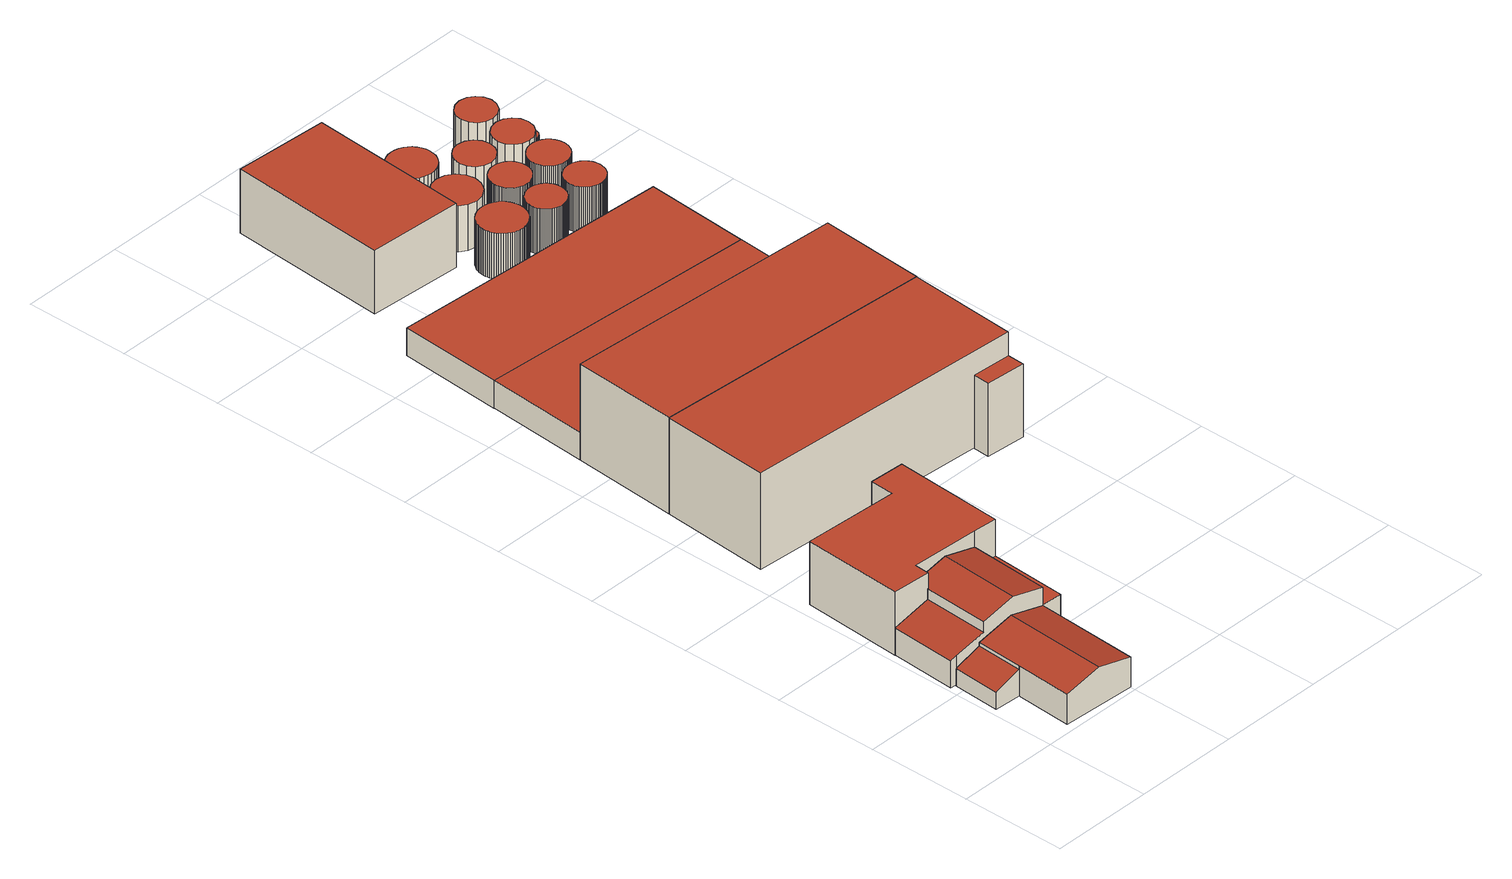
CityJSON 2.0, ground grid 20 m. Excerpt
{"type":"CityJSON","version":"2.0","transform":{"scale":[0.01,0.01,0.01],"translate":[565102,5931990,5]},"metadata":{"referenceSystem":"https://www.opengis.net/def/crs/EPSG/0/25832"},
"CityObjects":{
"building1":{"type":"Building","attributes":{"Gemeindeschluessel":"02000000","Geometrietyp2DReferenz":"3000","function":"31001_2100","roofType":"3100","measuredHeight":7.62,"storeysAboveGround":1},"geometry":[{"type":"MultiSurface","lod":"2","boundaries":[[[0,1,2,3]],[[4,3,2,5]],[[0,6,7,1]],[[8,9,10,4,5,11]],[[11,5,2,1,7,12,13]],[[14,8,11,13]],[[9,8,14,15,16]],[[17,10,9,16]],[[4,10,17,6,0,3]],[[15,14,13,12]],[[15,12,7,6,17,16]]],"semantics":{"surfaces":[{"type":"RoofSurface"},{"type":"WallSurface"},{"type":"GroundSurface"}],"values":[0,1,1,2,1,1,1,1,1,0,0]}}]},
"building2":{"type":"Building","attributes":{"Gemeindeschluessel":"02000000","Geometrietyp2DReferenz":"3000","function":"31001_2100","roofType":"3100","measuredHeight":10.8,"storeysAboveGround":2},"geometry":[{"type":"MultiSurface","lod":"2","boundaries":[[[18,19,20,21,22]],[[23,22,21,24]],[[25,18,22,23]],[[19,26,27,20]],[[28,25,23,24,29,30,31]],[[25,28,32,33,26,19,18]],[[32,28,31,34]],[[31,30,35,36,34]],[[35,30,29,37]],[[29,24,21,20,27,37]],[[33,32,34,36]],[[33,36,35,37,27,26]]],"semantics":{"surfaces":[{"type":"RoofSurface"},{"type":"WallSurface"},{"type":"GroundSurface"}],"values":[0,1,1,1,2,1,1,1,1,1,0,0]}}]},
"building3":{"type":"Building","attributes":{"Gemeindeschluessel":"02000000","Geometrietyp2DReferenz":"3000","function":"31001_2100","roofType":"1000","measuredHeight":12.43,"storeysAboveGround":3},"geometry":[{"type":"MultiSurface","lod":"2","boundaries":[[[38,39,40,41]],[[42,43,44,45]],[[46,47,48,49]],[[42,45,50,38,41,51,52,46,49]],[[53,44,43,48,47,54,55,40,39]],[[55,54,52,51]],[[44,53,50,45]],[[48,43,42,49]],[[54,47,46,52]],[[53,39,38,50]],[[40,55,51,41]]],"semantics":{"surfaces":[{"type":"WallSurface"},{"type":"GroundSurface"},{"type":"RoofSurface"}],"values":[0,0,0,1,2,0,0,0,0,0,0]}}]},
"building4":{"type":"Building","attributes":{"Gemeindeschluessel":"02000000","Geometrietyp2DReferenz":"3000","function":"51009_1610","roofType":"1000","measuredHeight":5.24},"geometry":[{"type":"MultiSurface","lod":"2","boundaries":[[[56,57,58,59]],[[60,61,62,63]],[[60,59,58,61]],[[61,58,57,62]],[[62,57,56,63]],[[63,56,59,60]]],"semantics":{"surfaces":[{"type":"RoofSurface"},{"type":"GroundSurface"},{"type":"WallSurface"}],"values":[0,1,2,2,2,2]}}]},
"building5":{"type":"Building","attributes":{"Gemeindeschluessel":"02000000","Geometrietyp2DReferenz":"3000","function":"31001_2100","roofType":"1000","measuredHeight":18.86,"storeysAboveGround":1},"geometry":[{"type":"MultiSurface","lod":"2","boundaries":[[[64,65,66,67]],[[68,69,70,71]],[[68,67,66,69]],[[69,66,65,70]],[[70,65,64,71]],[[68,71,64,67]]],"semantics":{"surfaces":[{"type":"RoofSurface"},{"type":"GroundSurface"},{"type":"WallSurface"}],"values":[0,1,2,2,2,2]}}]},
"building6":{"type":"Building","attributes":{"Gemeindeschluessel":"02000000","Geometrietyp2DReferenz":"3000","function":"31001_2100","roofType":"1000","measuredHeight":18.84,"storeysAboveGround":1},"geometry":[{"type":"MultiSurface","lod":"2","boundaries":[[[72,73,74,75]],[[76,77,78,79]],[[76,75,74,77]],[[77,74,73,78]],[[78,73,72,79]],[[79,72,75,76]]],"semantics":{"surfaces":[{"type":"RoofSurface"},{"type":"GroundSurface"},{"type":"WallSurface"}],"values":[0,1,2,2,2,2]}}]},
"building7":{"type":"Building","attributes":{"Gemeindeschluessel":"02000000","Geometrietyp2DReferenz":"3000","function":"31001_2100","roofType":"1000","measuredHeight":5.39,"storeysAboveGround":1},"geometry":[{"type":"MultiSurface","lod":"2","boundaries":[[[80,81,82,83]],[[77,84,85,78]],[[77,83,82,84]],[[84,82,81,85]],[[85,81,80,78]],[[78,80,83,77]]],"semantics":{"surfaces":[{"type":"RoofSurface"},{"type":"GroundSurface"},{"type":"WallSurface"}],"values":[0,1,2,2,2,2]}}]},
"building8":{"type":"Building","attributes":{"Gemeindeschluessel":"02000000","Geometrietyp2DReferenz":"3000","function":"31001_2140","roofType":"1000","measuredHeight":14.3,"storeysAboveGround":1},"geometry":[{"type":"MultiSurface","lod":"2","boundaries":[[[86,87,88,89]],[[89,88,90,91]],[[92,93,87,86]],[[91,90,93,92]],[[91,92,86,89]],[[93,90,88,87]]],"semantics":{"surfaces":[{"type":"WallSurface"},{"type":"GroundSurface"},{"type":"RoofSurface"}],"values":[0,0,0,0,1,2]}}]},
"building9":{"type":"Building","attributes":{"Gemeindeschluessel":"02000000","Geometrietyp2DReferenz":"3000","function":"31001_2100","roofType":"1000","measuredHeight":12.52,"storeysAboveGround":1},"geometry":[{"type":"MultiSurface","lod":"2","boundaries":[[[94,95,96,97]],[[98,99,100,101]],[[98,97,96,99]],[[99,96,95,100]],[[100,95,94,101]],[[101,94,97,98]]],"semantics":{"surfaces":[{"type":"RoofSurface"},{"type":"GroundSurface"},{"type":"WallSurface"}],"values":[0,1,2,2,2,2]}}]},
"building10":{"type":"Building","attributes":{"Gemeindeschluessel":"02000000","Geometrietyp2DReferenz":"3000","function":"31001_2100","roofType":"1000","measuredHeight":5.45,"storeysAboveGround":1},"geometry":[{"type":"MultiSurface","lod":"2","boundaries":[[[102,103,104,105]],[[102,106,107,103]],[[107,106,108,109]],[[104,109,108,105]],[[102,105,108,106]],[[103,107,109,104]]],"semantics":{"surfaces":[{"type":"WallSurface"},{"type":"GroundSurface"},{"type":"RoofSurface"}],"values":[0,0,0,0,1,2]}}]},
"building11":{"type":"Building","attributes":{"Gemeindeschluessel":"02000000","Geometrietyp2DReferenz":"3000","function":"51003_1205","roofType":"1000","measuredHeight":9},"geometry":[{"type":"MultiSurface","lod":"2","boundaries":[[[110,111,112,113,114,115,116,117,118,119,120,121,122,123,124,125,126,127,128,129,130,131,132,133,134,135,136,137,138,139,140,141,142,143,144,145,146,147,148,149,150,151,152,153,154,155,156,157,158,159,160,161,162,163,164,165,166,167,168,169,170,171,172,173,174,175,176,177,178,179,180,181]],[[182,183,184,185,186,187,188,189,190,191,192,193,194,195,196,197,198,199,200,201,202,203,204,205,206,207,208,209,210,211,212,213,214,215,216,217,218,219,220,221,222,223,224,225,226,227,228,229,230,231,232,233,234,235,236,237,238,239,240,241,242,243,244,245,246,247,248,249,250,251,252,253]],[[253,252,111,110]],[[252,251,112,111]],[[251,250,113,112]],[[250,249,114,113]],[[249,248,115,114]],[[248,247,116,115]],[[247,246,117,116]],[[246,245,118,117]],[[245,244,119,118]],[[244,243,120,119]],[[243,242,121,120]],[[242,241,122,121]],[[241,240,123,122]],[[240,239,124,123]],[[239,238,125,124]],[[238,237,126,125]],[[237,236,127,126]],[[236,235,128,127]],[[235,234,129,128]],[[234,233,130,129]],[[233,232,131,130]],[[232,231,132,131]],[[231,230,133,132]],[[230,229,134,133]],[[229,228,135,134]],[[228,227,136,135]],[[227,226,137,136]],[[226,225,138,137]],[[225,224,139,138]],[[224,223,140,139]],[[223,222,141,140]],[[222,221,142,141]],[[221,220,143,142]],[[220,219,144,143]],[[219,218,145,144]],[[218,217,146,145]],[[217,216,147,146]],[[216,215,148,147]],[[215,214,149,148]],[[214,213,150,149]],[[213,212,151,150]],[[212,211,152,151]],[[211,210,153,152]],[[210,209,154,153]],[[209,208,155,154]],[[208,207,156,155]],[[207,206,157,156]],[[206,205,158,157]],[[205,204,159,158]],[[204,203,160,159]],[[203,202,161,160]],[[202,201,162,161]],[[201,200,163,162]],[[200,199,164,163]],[[199,198,165,164]],[[198,197,166,165]],[[197,196,167,166]],[[196,195,168,167]],[[195,194,169,168]],[[194,193,170,169]],[[193,192,171,170]],[[192,191,172,171]],[[191,190,173,172]],[[190,189,174,173]],[[189,188,175,174]],[[188,187,176,175]],[[187,186,177,176]],[[186,185,178,177]],[[185,184,179,178]],[[184,183,180,179]],[[183,182,181,180]],[[182,253,110,181]]],"semantics":{"surfaces":[{"type":"GroundSurface"},{"type":"RoofSurface"},{"type":"WallSurface"}],"values":[0,1,2,2,2,2,2,2,2,2,2,2,2,2,2,2,2,2,2,2,2,2,2,2,2,2,2,2,2,2,2,2,2,2,2,2,2,2,2,2,2,2,2,2,2,2,2,2,2,2,2,2,2,2,2,2,2,2,2,2,2,2,2,2,2,2,2,2,2,2,2,2,2,2]}}]},
"building12":{"type":"Building","attributes":{"Gemeindeschluessel":"02000000","Geometrietyp2DReferenz":"3000","function":"51003_1205","roofType":"1000","measuredHeight":9},"geometry":[{"type":"MultiSurface","lod":"2","boundaries":[[[254,255,256,257,258,259,260,261,262,263,264,265,266,267,268,269]],[[270,271,272,273,274,275,276,277,278,279,280,281,282,283,284,285]],[[285,284,255,254]],[[284,283,256,255]],[[283,282,257,256]],[[282,281,258,257]],[[281,280,259,258]],[[280,279,260,259]],[[279,278,261,260]],[[278,277,262,261]],[[277,276,263,262]],[[276,275,264,263]],[[275,274,265,264]],[[274,273,266,265]],[[273,272,267,266]],[[272,271,268,267]],[[271,270,269,268]],[[270,285,254,269]]],"semantics":{"surfaces":[{"type":"GroundSurface"},{"type":"RoofSurface"},{"type":"WallSurface"}],"values":[0,1,2,2,2,2,2,2,2,2,2,2,2,2,2,2,2,2]}}]},
"building13":{"type":"Building","attributes":{"Gemeindeschluessel":"02000000","Geometrietyp2DReferenz":"3000","function":"51003_1205","roofType":"1000","measuredHeight":9},"geometry":[{"type":"MultiSurface","lod":"2","boundaries":[[[286,287,288,289,290,291,292,293,294,295,296,297,298,299,300,301,302,303,304,305,306,307,308,309,310,311,312,313,314,315,316,317,318,319,320,321]],[[322,323,324,325,326,327,328,329,330,331,332,333,334,335,336,337,338,339,340,341,342,343,344,345,346,347,348,349,350,351,352,353,354,355,356,357]],[[357,356,287,286]],[[356,355,288,287]],[[355,354,289,288]],[[354,353,290,289]],[[353,352,291,290]],[[352,351,292,291]],[[351,350,293,292]],[[350,349,294,293]],[[349,348,295,294]],[[348,347,296,295]],[[347,346,297,296]],[[346,345,298,297]],[[345,344,299,298]],[[344,343,300,299]],[[343,342,301,300]],[[342,341,302,301]],[[341,340,303,302]],[[340,339,304,303]],[[339,338,305,304]],[[338,337,306,305]],[[337,336,307,306]],[[336,335,308,307]],[[335,334,309,308]],[[334,333,310,309]],[[333,332,311,310]],[[332,331,312,311]],[[331,330,313,312]],[[330,329,314,313]],[[329,328,315,314]],[[328,327,316,315]],[[327,326,317,316]],[[326,325,318,317]],[[325,324,319,318]],[[324,323,320,319]],[[323,322,321,320]],[[322,357,286,321]]],"semantics":{"surfaces":[{"type":"GroundSurface"},{"type":"RoofSurface"},{"type":"WallSurface"}],"values":[0,1,2,2,2,2,2,2,2,2,2,2,2,2,2,2,2,2,2,2,2,2,2,2,2,2,2,2,2,2,2,2,2,2,2,2,2,2]}}]},
"building14":{"type":"Building","attributes":{"Gemeindeschluessel":"02000000","Geometrietyp2DReferenz":"3000","function":"51003_1205","roofType":"1000","measuredHeight":9},"geometry":[{"type":"MultiSurface","lod":"2","boundaries":[[[358,359,360,361,362,363,364,365,366,367,368,369,370,371,372,373,374,375,376,377,378,379,380,381,382,383,384,385,386,387,388,389,390,391,392,393,394,395,396,397,398,399,400,401,402,403,404,405,406,407,408,409,410,411,412,413,414,415,416,417,418,419,420,421,422,423,424,425,426,427,428,429]],[[430,431,432,433,434,435,436,437,438,439,440,441,442,443,444,445,446,447,448,449,450,451,452,453,454,455,456,457,458,459,460,461,462,463,464,465,466,467,468,469,470,471,472,473,474,475,476,477,478,479,480,481,482,483,484,485,486,487,488,489,490,491,492,493,494,495,496,497,498,499,500,501]],[[501,500,359,358]],[[500,499,360,359]],[[499,498,361,360]],[[498,497,362,361]],[[497,496,363,362]],[[496,495,364,363]],[[495,494,365,364]],[[494,493,366,365]],[[493,492,367,366]],[[492,491,368,367]],[[491,490,369,368]],[[490,489,370,369]],[[489,488,371,370]],[[488,487,372,371]],[[487,486,373,372]],[[486,485,374,373]],[[485,484,375,374]],[[484,483,376,375]],[[483,482,377,376]],[[482,481,378,377]],[[481,480,379,378]],[[480,479,380,379]],[[479,478,381,380]],[[478,477,382,381]],[[477,476,383,382]],[[476,475,384,383]],[[475,474,385,384]],[[474,473,386,385]],[[473,472,387,386]],[[472,471,388,387]],[[471,470,389,388]],[[470,469,390,389]],[[469,468,391,390]],[[468,467,392,391]],[[467,466,393,392]],[[466,465,394,393]],[[465,464,395,394]],[[464,463,396,395]],[[463,462,397,396]],[[462,461,398,397]],[[461,460,399,398]],[[460,459,400,399]],[[459,458,401,400]],[[458,457,402,401]],[[457,456,403,402]],[[456,455,404,403]],[[455,454,405,404]],[[454,453,406,405]],[[453,452,407,406]],[[452,451,408,407]],[[451,450,409,408]],[[450,449,410,409]],[[449,448,411,410]],[[448,447,412,411]],[[447,446,413,412]],[[446,445,414,413]],[[445,444,415,414]],[[444,443,416,415]],[[443,442,417,416]],[[442,441,418,417]],[[441,440,419,418]],[[440,439,420,419]],[[439,438,421,420]],[[438,437,422,421]],[[437,436,423,422]],[[436,435,424,423]],[[435,434,425,424]],[[434,433,426,425]],[[433,432,427,426]],[[432,431,428,427]],[[431,430,429,428]],[[430,501,358,429]]],"semantics":{"surfaces":[{"type":"GroundSurface"},{"type":"RoofSurface"},{"type":"WallSurface"}],"values":[0,1,2,2,2,2,2,2,2,2,2,2,2,2,2,2,2,2,2,2,2,2,2,2,2,2,2,2,2,2,2,2,2,2,2,2,2,2,2,2,2,2,2,2,2,2,2,2,2,2,2,2,2,2,2,2,2,2,2,2,2,2,2,2,2,2,2,2,2,2,2,2,2,2]}}]},
"building15":{"type":"Building","attributes":{"Gemeindeschluessel":"02000000","Geometrietyp2DReferenz":"3000","function":"51003_1205","roofType":"1000","measuredHeight":9},"geometry":[{"type":"MultiSurface","lod":"2","boundaries":[[[502,503,504,505,506,507,508,509,510,511,512,513,514,515,516,517,518,519,520,521,522,523,524,525,526,527,528,529,530,531,532,533,534,535,536,537,538,539,540,541,542,543,544,545,546,547,548,549,550,551,552,553,554,555,556,557,558,559,560,561,562,563,564,565,566,567,568,569,570,571,572,573]],[[574,575,576,577,578,579,580,581,582,583,584,585,586,587,588,589,590,591,592,593,594,595,596,597,598,599,600,601,602,603,604,605,606,607,608,609,610,611,612,613,614,615,616,617,618,619,620,621,622,623,624,625,626,627,628,629,630,631,632,633,634,635,636,637,638,639,640,641,642,643,644,645]],[[645,644,503,502]],[[644,643,504,503]],[[643,642,505,504]],[[642,641,506,505]],[[641,640,507,506]],[[640,639,508,507]],[[639,638,509,508]],[[638,637,510,509]],[[637,636,511,510]],[[636,635,512,511]],[[635,634,513,512]],[[634,633,514,513]],[[633,632,515,514]],[[632,631,516,515]],[[631,630,517,516]],[[630,629,518,517]],[[629,628,519,518]],[[628,627,520,519]],[[627,626,521,520]],[[626,625,522,521]],[[625,624,523,522]],[[624,623,524,523]],[[623,622,525,524]],[[622,621,526,525]],[[621,620,527,526]],[[620,619,528,527]],[[619,618,529,528]],[[618,617,530,529]],[[617,616,531,530]],[[616,615,532,531]],[[615,614,533,532]],[[614,613,534,533]],[[613,612,535,534]],[[612,611,536,535]],[[611,610,537,536]],[[610,609,538,537]],[[609,608,539,538]],[[608,607,540,539]],[[607,606,541,540]],[[606,605,542,541]],[[605,604,543,542]],[[604,603,544,543]],[[603,602,545,544]],[[602,601,546,545]],[[601,600,547,546]],[[600,599,548,547]],[[599,598,549,548]],[[598,597,550,549]],[[597,596,551,550]],[[596,595,552,551]],[[595,594,553,552]],[[594,593,554,553]],[[593,592,555,554]],[[592,591,556,555]],[[591,590,557,556]],[[590,589,558,557]],[[589,588,559,558]],[[588,587,560,559]],[[587,586,561,560]],[[586,585,562,561]],[[585,584,563,562]],[[584,583,564,563]],[[583,582,565,564]],[[582,581,566,565]],[[581,580,567,566]],[[580,579,568,567]],[[579,578,569,568]],[[578,577,570,569]],[[577,576,571,570]],[[576,575,572,571]],[[575,574,573,572]],[[574,645,502,573]]],"semantics":{"surfaces":[{"type":"GroundSurface"},{"type":"RoofSurface"},{"type":"WallSurface"}],"values":[0,1,2,2,2,2,2,2,2,2,2,2,2,2,2,2,2,2,2,2,2,2,2,2,2,2,2,2,2,2,2,2,2,2,2,2,2,2,2,2,2,2,2,2,2,2,2,2,2,2,2,2,2,2,2,2,2,2,2,2,2,2,2,2,2,2,2,2,2,2,2,2,2,2]}}]},
"building16":{"type":"Building","attributes":{"Gemeindeschluessel":"02000000","Geometrietyp2DReferenz":"3000","function":"51003_1205","roofType":"1000","measuredHeight":9},"geometry":[{"type":"MultiSurface","lod":"2","boundaries":[[[646,647,648,649,650,651,652,653,654,655,656,657,658,659,660,661]],[[662,663,664,665,666,667,668,669,670,671,672,673,674,675,676,677]],[[677,676,647,646]],[[676,675,648,647]],[[675,674,649,648]],[[674,673,650,649]],[[673,672,651,650]],[[672,671,652,651]],[[671,670,653,652]],[[670,669,654,653]],[[669,668,655,654]],[[668,667,656,655]],[[667,666,657,656]],[[666,665,658,657]],[[665,664,659,658]],[[664,663,660,659]],[[663,662,661,660]],[[662,677,646,661]]],"semantics":{"surfaces":[{"type":"GroundSurface"},{"type":"RoofSurface"},{"type":"WallSurface"}],"values":[0,1,2,2,2,2,2,2,2,2,2,2,2,2,2,2,2,2]}}]},
"building17":{"type":"Building","attributes":{"Gemeindeschluessel":"02000000","Geometrietyp2DReferenz":"3000","function":"51003_1205","roofType":"1000","measuredHeight":9},"geometry":[{"type":"MultiSurface","lod":"2","boundaries":[[[678,679,680,681,682,683,684,685,686,687,688,689,690,691,692,693,694,695,696,697,698,699,700,701,702,703,704,705,706,707,708,709,710,711,712,713,714,715,716,717,718,719,720,721,722,723,724,725,726,727,728,729,730,731,732,733,734,735,736,737,738,739,740,741,742,743,744,745,746,747,748,749]],[[750,751,752,753,754,755,756,757,758,759,760,761,762,763,764,765,766,767,768,769,770,771,772,773,774,775,776,777,778,779,780,781,782,783,784,785,786,787,788,789,790,791,792,793,794,795,796,797,798,799,800,801,802,803,804,805,806,807,808,809,810,811,812,813,814,815,816,817,818,819,820,821]],[[821,820,679,678]],[[820,819,680,679]],[[819,818,681,680]],[[818,817,682,681]],[[817,816,683,682]],[[816,815,684,683]],[[815,814,685,684]],[[814,813,686,685]],[[813,812,687,686]],[[812,811,688,687]],[[811,810,689,688]],[[810,809,690,689]],[[809,808,691,690]],[[808,807,692,691]],[[807,806,693,692]],[[806,805,694,693]],[[805,804,695,694]],[[804,803,696,695]],[[803,802,697,696]],[[802,801,698,697]],[[801,800,699,698]],[[800,799,700,699]],[[799,798,701,700]],[[798,797,702,701]],[[797,796,703,702]],[[796,795,704,703]],[[795,794,705,704]],[[794,793,706,705]],[[793,792,707,706]],[[792,791,708,707]],[[791,790,709,708]],[[790,789,710,709]],[[789,788,711,710]],[[788,787,712,711]],[[787,786,713,712]],[[786,785,714,713]],[[785,784,715,714]],[[784,783,716,715]],[[783,782,717,716]],[[782,781,718,717]],[[781,780,719,718]],[[780,779,720,719]],[[779,778,721,720]],[[778,777,722,721]],[[777,776,723,722]],[[776,775,724,723]],[[775,774,725,724]],[[774,773,726,725]],[[773,772,727,726]],[[772,771,728,727]],[[771,770,729,728]],[[770,769,730,729]],[[769,768,731,730]],[[768,767,732,731]],[[767,766,733,732]],[[766,765,734,733]],[[765,764,735,734]],[[764,763,736,735]],[[763,762,737,736]],[[762,761,738,737]],[[761,760,739,738]],[[760,759,740,739]],[[759,758,741,740]],[[758,757,742,741]],[[757,756,743,742]],[[756,755,744,743]],[[755,754,745,744]],[[754,753,746,745]],[[753,752,747,746]],[[752,751,748,747]],[[751,750,749,748]],[[750,821,678,749]]],"semantics":{"surfaces":[{"type":"GroundSurface"},{"type":"RoofSurface"},{"type":"WallSurface"}],"values":[0,1,2,2,2,2,2,2,2,2,2,2,2,2,2,2,2,2,2,2,2,2,2,2,2,2,2,2,2,2,2,2,2,2,2,2,2,2,2,2,2,2,2,2,2,2,2,2,2,2,2,2,2,2,2,2,2,2,2,2,2,2,2,2,2,2,2,2,2,2,2,2,2,2]}}]},
"building18":{"type":"Building","attributes":{"Gemeindeschluessel":"02000000","Geometrietyp2DReferenz":"3000","function":"51003_1205","roofType":"1000","measuredHeight":9},"geometry":[{"type":"MultiSurface","lod":"2","boundaries":[[[822,823,824,825,826,827,828,829,830,831,832,833,834,835,836,837,838,839,840,841,842,843,844,845,846,847,848,849,850,851,852,853,854,855,856,857,858,859,860,861,862,863,864,865,866,867,868,869,870,871,872,873,874,875,876,877,878,879,880,881,882,883,884,885,886,887,888,889,890,891,892,893]],[[894,895,896,897,898,899,900,901,902,903,904,905,906,907,908,909,910,911,912,913,914,915,916,917,918,919,920,921,922,923,924,925,926,927,928,929,930,931,932,933,934,935,936,937,938,939,940,941,942,943,944,945,946,947,948,949,950,951,952,953,954,955,956,957,958,959,960,961,962,963,964,965]],[[965,964,823,822]],[[964,963,824,823]],[[963,962,825,824]],[[962,961,826,825]],[[961,960,827,826]],[[960,959,828,827]],[[959,958,829,828]],[[958,957,830,829]],[[957,956,831,830]],[[956,955,832,831]],[[955,954,833,832]],[[954,953,834,833]],[[953,952,835,834]],[[952,951,836,835]],[[951,950,837,836]],[[950,949,838,837]],[[949,948,839,838]],[[948,947,840,839]],[[947,946,841,840]],[[946,945,842,841]],[[945,944,843,842]],[[944,943,844,843]],[[943,942,845,844]],[[942,941,846,845]],[[941,940,847,846]],[[940,939,848,847]],[[939,938,849,848]],[[938,937,850,849]],[[937,936,851,850]],[[936,935,852,851]],[[935,934,853,852]],[[934,933,854,853]],[[933,932,855,854]],[[932,931,856,855]],[[931,930,857,856]],[[930,929,858,857]],[[929,928,859,858]],[[928,927,860,859]],[[927,926,861,860]],[[926,925,862,861]],[[925,924,863,862]],[[924,923,864,863]],[[923,922,865,864]],[[922,921,866,865]],[[921,920,867,866]],[[920,919,868,867]],[[919,918,869,868]],[[918,917,870,869]],[[917,916,871,870]],[[916,915,872,871]],[[915,914,873,872]],[[914,913,874,873]],[[913,912,875,874]],[[912,911,876,875]],[[911,910,877,876]],[[910,909,878,877]],[[909,908,879,878]],[[908,907,880,879]],[[907,906,881,880]],[[906,905,882,881]],[[905,904,883,882]],[[904,903,884,883]],[[903,902,885,884]],[[902,901,886,885]],[[901,900,887,886]],[[900,899,888,887]],[[899,898,889,888]],[[898,897,890,889]],[[897,896,891,890]],[[896,895,892,891]],[[895,894,893,892]],[[894,965,822,893]]],"semantics":{"surfaces":[{"type":"GroundSurface"},{"type":"RoofSurface"},{"type":"WallSurface"}],"values":[0,1,2,2,2,2,2,2,2,2,2,2,2,2,2,2,2,2,2,2,2,2,2,2,2,2,2,2,2,2,2,2,2,2,2,2,2,2,2,2,2,2,2,2,2,2,2,2,2,2,2,2,2,2,2,2,2,2,2,2,2,2,2,2,2,2,2,2,2,2,2,2,2,2]}}]},
"building19":{"type":"Building","attributes":{"Gemeindeschluessel":"02000000","Geometrietyp2DReferenz":"3000","function":"51003_1205","roofType":"1000","measuredHeight":9},"geometry":[{"type":"MultiSurface","lod":"2","boundaries":[[[966,967,968,969,970,971,972,973,974,975,976,977,978,979,980,981]],[[982,983,984,985,986,987,988,989,990,991,992,993,994,995,996,997]],[[997,996,967,966]],[[996,995,968,967]],[[995,994,969,968]],[[994,993,970,969]],[[993,992,971,970]],[[992,991,972,971]],[[991,990,973,972]],[[990,989,974,973]],[[989,988,975,974]],[[988,987,976,975]],[[987,986,977,976]],[[986,985,978,977]],[[985,984,979,978]],[[984,983,980,979]],[[983,982,981,980]],[[982,997,966,981]]],"semantics":{"surfaces":[{"type":"GroundSurface"},{"type":"RoofSurface"},{"type":"WallSurface"}],"values":[0,1,2,2,2,2,2,2,2,2,2,2,2,2,2,2,2,2]}}]},
"building20":{"type":"Building","attributes":{"Gemeindeschluessel":"02000000","Geometrietyp2DReferenz":"3000","function":"51003_1205","roofType":"1000","measuredHeight":9},"geometry":[{"type":"MultiSurface","lod":"2","boundaries":[[[998,999,1000,1001,1002,1003,1004,1005,1006,1007,1008,1009,1010,1011,1012,1013]],[[1014,1015,1016,1017,1018,1019,1020,1021,1022,1023,1024,1025,1026,1027,1028,1029]],[[1029,1028,999,998]],[[1028,1027,1000,999]],[[1027,1026,1001,1000]],[[1026,1025,1002,1001]],[[1025,1024,1003,1002]],[[1024,1023,1004,1003]],[[1023,1022,1005,1004]],[[1022,1021,1006,1005]],[[1021,1020,1007,1006]],[[1020,1019,1008,1007]],[[1019,1018,1009,1008]],[[1018,1017,1010,1009]],[[1017,1016,1011,1010]],[[1016,1015,1012,1011]],[[1015,1014,1013,1012]],[[1014,1029,998,1013]]],"semantics":{"surfaces":[{"type":"GroundSurface"},{"type":"RoofSurface"},{"type":"WallSurface"}],"values":[0,1,2,2,2,2,2,2,2,2,2,2,2,2,2,2,2,2]}}]},
"building21":{"type":"Building","attributes":{"Gemeindeschluessel":"02000000","Geometrietyp2DReferenz":"3000","function":"51003_1205","roofType":"1000","measuredHeight":3},"geometry":[{"type":"MultiSurface","lod":"2","boundaries":[[[1030,1031,1032,1033,1034,1035,1036,1037,1038,1039,1040,1041,1042,1043,1044,1045,1046,1047,1048,1049,1050,1051,1052,1053,1054,1055,1056,1057,1058,1059,1060,1061,1062,1063,1064,1065,1066,1067,1068,1069,1070,1071,1072,1073,1074,1075,1076,1077,1078,1079,1080,1081,1082,1083,1084,1085,1086,1087,1088,1089,1090,1091,1092,1093,1094,1095,1096,1097,1098,1099,1100,1101]],[[1102,1103,1104,1105,1106,1107,1108,1109,1110,1111,1112,1113,1114,1115,1116,1117,1118,1119,1120,1121,1122,1123,1124,1125,1126,1127,1128,1129,1130,1131,1132,1133,1134,1135,1136,1137,1138,1139,1140,1141,1142,1143,1144,1145,1146,1147,1148,1149,1150,1151,1152,1153,1154,1155,1156,1157,1158,1159,1160,1161,1162,1163,1164,1165,1166,1167,1168,1169,1170,1171,1172,1173]],[[1173,1172,1031,1030]],[[1172,1171,1032,1031]],[[1171,1170,1033,1032]],[[1170,1169,1034,1033]],[[1169,1168,1035,1034]],[[1168,1167,1036,1035]],[[1167,1166,1037,1036]],[[1166,1165,1038,1037]],[[1165,1164,1039,1038]],[[1164,1163,1040,1039]],[[1163,1162,1041,1040]],[[1162,1161,1042,1041]],[[1161,1160,1043,1042]],[[1160,1159,1044,1043]],[[1159,1158,1045,1044]],[[1158,1157,1046,1045]],[[1157,1156,1047,1046]],[[1156,1155,1048,1047]],[[1155,1154,1049,1048]],[[1154,1153,1050,1049]],[[1153,1152,1051,1050]],[[1152,1151,1052,1051]],[[1151,1150,1053,1052]],[[1150,1149,1054,1053]],[[1149,1148,1055,1054]],[[1148,1147,1056,1055]],[[1147,1146,1057,1056]],[[1146,1145,1058,1057]],[[1145,1144,1059,1058]],[[1144,1143,1060,1059]],[[1143,1142,1061,1060]],[[1142,1141,1062,1061]],[[1141,1140,1063,1062]],[[1140,1139,1064,1063]],[[1139,1138,1065,1064]],[[1138,1137,1066,1065]],[[1137,1136,1067,1066]],[[1136,1135,1068,1067]],[[1135,1134,1069,1068]],[[1134,1133,1070,1069]],[[1133,1132,1071,1070]],[[1132,1131,1072,1071]],[[1131,1130,1073,1072]],[[1130,1129,1074,1073]],[[1129,1128,1075,1074]],[[1128,1127,1076,1075]],[[1127,1126,1077,1076]],[[1126,1125,1078,1077]],[[1125,1124,1079,1078]],[[1124,1123,1080,1079]],[[1123,1122,1081,1080]],[[1122,1121,1082,1081]],[[1121,1120,1083,1082]],[[1120,1119,1084,1083]],[[1119,1118,1085,1084]],[[1118,1117,1086,1085]],[[1117,1116,1087,1086]],[[1116,1115,1088,1087]],[[1115,1114,1089,1088]],[[1114,1113,1090,1089]],[[1113,1112,1091,1090]],[[1112,1111,1092,1091]],[[1111,1110,1093,1092]],[[1110,1109,1094,1093]],[[1109,1108,1095,1094]],[[1108,1107,1096,1095]],[[1107,1106,1097,1096]],[[1106,1105,1098,1097]],[[1105,1104,1099,1098]],[[1104,1103,1100,1099]],[[1103,1102,1101,1100]],[[1102,1173,1030,1101]]],"semantics":{"surfaces":[{"type":"GroundSurface"},{"type":"RoofSurface"},{"type":"WallSurface"}],"values":[0,1,2,2,2,2,2,2,2,2,2,2,2,2,2,2,2,2,2,2,2,2,2,2,2,2,2,2,2,2,2,2,2,2,2,2,2,2,2,2,2,2,2,2,2,2,2,2,2,2,2,2,2,2,2,2,2,2,2,2,2,2,2,2,2,2,2,2,2,2,2,2,2,2]}}]}
},
"vertices":[
[645,1249,582],[695,2151,582],[185,2179,399],[135,1277,399],[135,1277,62],[185,2179,62],[645,1249,649],[695,2151,649],[2012,95,62],[592,172,62],[650,1249,62],[2120,2073,62],[1410,2112,825],[2120,2073,650],[2012,95,650],[1302,133,825],[592,172,650],[650,1249,650],
[185,2179,641],[796,2146,798],[865,3400,798],[136,3441,611],[65,2186,610],[65,2186,81],[136,3441,81],[185,2179,81],[796,2146,1002],[865,3400,1002],[2120,2073,81],[870,3400,81],[885,3680,81],[2204,3609,81],[2120,2073,1003],[1461,2109,1161],[2204,3609,1003],[885,3680,1003],[1544,3645,1161],[870,3400,1003],
[870,3400,69],[870,3400,1312],[136,3441,1312],[136,3441,69],[2661,3584,69],[2661,3584,1312],[2204,3609,1312],[2204,3609,69],[2112,5722,69],[2112,5722,1312],[2777,5686,1312],[2777,5686,69],[885,3680,69],[246,5371,69],[2086,5266,69],[885,3680,1312],[2086,5266,1312],[246,5371,1312],
[2585,2117,594],[2661,3584,594],[2204,3609,594],[2124,2138,594],[2124,2138,70],[2204,3609,70],[2661,3584,70],[2585,2117,70],
[5899,6224,1959],[6035,8307,1959],[573,8664,1959],[437,6582,1959],[437,6582,73],[573,8664,73],[6035,8307,73],[5899,6224,73],
[6035,8307,1963],[6168,10328,1963],[706,10684,1963],[573,8664,1963],[573,8664,79],[706,10684,79],[6168,10328,79],[6035,8307,79],
[6168,10328,619],[6296,12288,619],[835,12645,619],[706,10684,619],[835,12645,79],[6296,12288,79],
[5119,5946,72],[5119,5946,1503],[5142,6274,1503],[5142,6274,72],[5899,6224,1503],[5899,6224,72],[5889,5896,72],[5889,5896,1503],
[3275,15651,1314],[3471,18709,1314],[1668,18824,1314],[1472,15767,1314],[1472,15767,62],[1668,18824,62],[3471,18709,62],[3275,15651,62],
[6296,12288,74],[6296,12288,618],[835,12645,618],[835,12645,74],[6427,14287,74],[6427,14287,618],[965,14632,74],[965,14632,618],
[3838,15615,68],[3876,15613,68],[3914,15608,68],[3951,15600,68],[3987,15588,68],[4022,15574,68],[4056,15556,68],[4088,15536,68],[4118,15513,68],[4146,15487,68],[4171,15459,68],[4195,15429,68],[4215,15397,68],[4232,15363,68],[4247,15328,68],[4258,15292,68],[4267,15255,68],[4272,15217,68],[4273,15179,68],[4272,15141,68],[4267,15104,68],[4258,15067,68],[4247,15030,68],[4232,14995,68],[4215,14962,68],[4194,14929,68],[4171,14899,68],[4146,14871,68],[4118,14846,68],[4088,14823,68],[4056,14802,68],[4022,14785,68],[3987,14770,68],[3951,14759,68],[3913,14751,68],[3876,14746,68],[3838,14744,68],[3800,14746,68],[3762,14751,68],[3725,14759,68],[3689,14770,68],[3654,14785,68],[3620,14802,68],[3588,14823,68],[3558,14846,68],[3530,14871,68],[3504,14899,68],[3481,14930,68],[3461,14962,68],[3443,14995,68],[3429,15030,68],[3417,15067,68],[3409,15104,68],[3404,15141,68],[3402,15179,68],[3404,15217,68],[3409,15255,68],[3417,15292,68],[3429,15328,68],[3443,15363,68],[3461,15397,68],[3481,15429,68],[3504,15459,68],[3530,15487,68],[3558,15513,68],[3588,15536,68],[3620,15556,68],[3654,15574,68],[3689,15589,68],[3725,15600,68],[3762,15608,68],[3800,15613,68],[3800,15613,968],[3762,15608,968],[3725,15600,968],[3689,15589,968],[3654,15574,968],[3620,15556,968],[3588,15536,968],[3558,15513,968],[3530,15487,968],[3504,15459,968],[3481,15429,968],[3461,15397,968],[3443,15363,968],[3429,15328,968],[3417,15292,968],[3409,15255,968],[3404,15217,968],[3402,15179,968],[3404,15141,968],[3409,15104,968],[3417,15067,968],[3429,15030,968],[3443,14995,968],[3461,14962,968],[3481,14930,968],[3504,14899,968],[3530,14871,968],[3558,14846,968],[3588,14823,968],[3620,14802,968],[3654,14785,968],[3689,14770,968],[3725,14759,968],[3762,14751,968],[3800,14746,968],[3838,14744,968],[3876,14746,968],[3913,14751,968],[3951,14759,968],[3987,14770,968],[4022,14785,968],[4056,14802,968],[4088,14823,968],[4118,14846,968],[4146,14871,968],[4171,14899,968],[4194,14929,968],[4215,14962,968],[4232,14995,968],[4247,15030,968],[4258,15067,968],[4267,15104,968],[4272,15141,968],[4273,15179,968],[4272,15217,968],[4267,15255,968],[4258,15292,968],[4247,15328,968],[4232,15363,968],[4215,15397,968],[4195,15429,968],[4171,15459,968],[4146,15487,968],[4118,15513,968],[4088,15536,968],[4056,15556,968],[4022,15574,968],[3987,15588,968],[3951,15600,968],[3914,15608,968],[3876,15613,968],[3838,15615,968],
[3901,16648,74],[4068,16615,74],[4209,16520,74],[4304,16379,74],[4337,16212,74],[4304,16045,74],[4209,15904,74],[4068,15809,74],[3901,15776,74],[3734,15809,74],[3593,15904,74],[3498,16045,74],[3465,16212,74],[3498,16379,74],[3593,16520,74],[3734,16615,74],[3734,16615,974],[3593,16520,974],[3498,16379,974],[3465,16212,974],[3498,16045,974],[3593,15904,974],[3734,15809,974],[3901,15776,974],[4068,15809,974],[4209,15904,974],[4304,16045,974],[4337,16212,974],[4304,16379,974],[4209,16520,974],[4068,16615,974],[3901,16648,974],
[3976,17675,69],[4051,17668,69],[4124,17649,69],[4192,17617,69],[4253,17574,69],[4306,17521,69],[4349,17459,69],[4381,17391,69],[4401,17318,69],[4407,17244,69],[4401,17169,69],[4381,17096,69],[4349,17028,69],[4306,16967,69],[4253,16913,69],[4192,16870,69],[4124,16839,69],[4051,16819,69],[3976,16812,69],[3901,16819,69],[3829,16839,69],[3761,16870,69],[3699,16913,69],[3646,16967,69],[3603,17028,69],[3571,17096,69],[3552,17169,69],[3545,17244,69],[3552,17318,69],[3571,17391,69],[3603,17459,69],[3646,17521,69],[3699,17574,69],[3761,17617,69],[3829,17649,69],[3901,17668,69],[3901,17668,969],[3829,17649,969],[3761,17617,969],[3699,17574,969],[3646,17521,969],[3603,17459,969],[3571,17391,969],[3552,17318,969],[3545,17244,969],[3552,17169,969],[3571,17096,969],[3603,17028,969],[3646,16967,969],[3699,16913,969],[3761,16870,969],[3829,16839,969],[3901,16819,969],[3976,16812,969],[4051,16819,969],[4124,16839,969],[4192,16870,969],[4253,16913,969],[4306,16967,969],[4349,17028,969],[4381,17096,969],[4401,17169,969],[4407,17244,969],[4401,17318,969],[4381,17391,969],[4349,17459,969],[4306,17521,969],[4253,17574,969],[4192,17617,969],[4124,17649,969],[4051,17668,969],[3976,17675,969],
[4734,15402,67],[4765,15401,67],[4795,15397,67],[4825,15390,67],[4854,15381,67],[4883,15369,67],[4910,15355,67],[4936,15339,67],[4960,15320,67],[4983,15299,67],[5004,15277,67],[5022,15252,67],[5039,15226,67],[5053,15199,67],[5065,15171,67],[5074,15141,67],[5081,15111,67],[5084,15081,67],[5086,15050,67],[5084,15020,67],[5080,14989,67],[5074,14959,67],[5065,14930,67],[5053,14902,67],[5039,14874,67],[5022,14849,67],[5003,14824,67],[4983,14802,67],[4960,14781,67],[4936,14762,67],[4910,14746,67],[4883,14732,67],[4854,14720,67],[4825,14711,67],[4795,14704,67],[4765,14700,67],[4734,14699,67],[4703,14700,67],[4673,14704,67],[4643,14711,67],[4614,14720,67],[4585,14732,67],[4558,14746,67],[4532,14762,67],[4508,14781,67],[4485,14802,67],[4464,14824,67],[4446,14849,67],[4429,14875,67],[4415,14902,67],[4403,14930,67],[4394,14959,67],[4387,14989,67],[4383,15020,67],[4382,15050,67],[4383,15081,67],[4388,15112,67],[4394,15142,67],[4403,15171,67],[4415,15199,67],[4429,15226,67],[4446,15252,67],[4465,15277,67],[4485,15299,67],[4508,15320,67],[4532,15339,67],[4558,15355,67],[4585,15369,67],[4614,15381,67],[4643,15390,67],[4673,15397,67],[4703,15401,67],[4703,15401,967],[4673,15397,967],[4643,15390,967],[4614,15381,967],[4585,15369,967],[4558,15355,967],[4532,15339,967],[4508,15320,967],[4485,15299,967],[4465,15277,967],[4446,15252,967],[4429,15226,967],[4415,15199,967],[4403,15171,967],[4394,15142,967],[4388,15112,967],[4383,15081,967],[4382,15050,967],[4383,15020,967],[4387,14989,967],[4394,14959,967],[4403,14930,967],[4415,14902,967],[4429,14875,967],[4446,14849,967],[4464,14824,967],[4485,14802,967],[4508,14781,967],[4532,14762,967],[4558,14746,967],[4585,14732,967],[4614,14720,967],[4643,14711,967],[4673,14704,967],[4703,14700,967],[4734,14699,967],[4765,14700,967],[4795,14704,967],[4825,14711,967],[4854,14720,967],[4883,14732,967],[4910,14746,967],[4936,14762,967],[4960,14781,967],[4983,14802,967],[5003,14824,967],[5022,14849,967],[5039,14874,967],[5053,14902,967],[5065,14930,967],[5074,14959,967],[5080,14989,967],[5084,15020,967],[5086,15050,967],[5084,15081,967],[5081,15111,967],[5074,15141,967],[5065,15171,967],[5053,15199,967],[5039,15226,967],[5022,15252,967],[5004,15277,967],[4983,15299,967],[4960,15320,967],[4936,15339,967],[4910,15355,967],[4883,15369,967],[4854,15381,967],[4825,15390,967],[4795,15397,967],[4765,15401,967],[4734,15402,967],
[4785,16226,66],[4817,16225,66],[4848,16221,66],[4879,16214,66],[4909,16204,66],[4938,16192,66],[4966,16178,66],[4993,16161,66],[5018,16142,66],[5041,16120,66],[5062,16097,66],[5081,16072,66],[5098,16045,66],[5113,16017,66],[5125,15988,66],[5134,15958,66],[5141,15927,66],[5145,15896,66],[5147,15865,66],[5145,15833,66],[5141,15802,66],[5134,15771,66],[5125,15741,66],[5113,15712,66],[5098,15684,66],[5081,15657,66],[5062,15632,66],[5041,15609,66],[5018,15588,66],[4992,15568,66],[4966,15551,66],[4938,15537,66],[4909,15525,66],[4879,15515,66],[4848,15508,66],[4817,15504,66],[4785,15503,66],[4754,15504,66],[4722,15508,66],[4691,15515,66],[4661,15525,66],[4632,15537,66],[4604,15551,66],[4578,15568,66],[4553,15588,66],[4529,15609,66],[4508,15632,66],[4489,15657,66],[4472,15684,66],[4457,15712,66],[4445,15741,66],[4436,15771,66],[4429,15802,66],[4425,15833,66],[4423,15865,66],[4425,15896,66],[4429,15927,66],[4436,15958,66],[4445,15988,66],[4457,16017,66],[4472,16045,66],[4489,16072,66],[4508,16097,66],[4529,16120,66],[4553,16142,66],[4578,16161,66],[4604,16178,66],[4632,16192,66],[4661,16204,66],[4692,16214,66],[4722,16221,66],[4754,16225,66],[4754,16225,966],[4722,16221,966],[4692,16214,966],[4661,16204,966],[4632,16192,966],[4604,16178,966],[4578,16161,966],[4553,16142,966],[4529,16120,966],[4508,16097,966],[4489,16072,966],[4472,16045,966],[4457,16017,966],[4445,15988,966],[4436,15958,966],[4429,15927,966],[4425,15896,966],[4423,15865,966],[4425,15833,966],[4429,15802,966],[4436,15771,966],[4445,15741,966],[4457,15712,966],[4472,15684,966],[4489,15657,966],[4508,15632,966],[4529,15609,966],[4553,15588,966],[4578,15568,966],[4604,15551,966],[4632,15537,966],[4661,15525,966],[4691,15515,966],[4722,15508,966],[4754,15504,966],[4785,15503,966],[4817,15504,966],[4848,15508,966],[4879,15515,966],[4909,15525,966],[4938,15537,966],[4966,15551,966],[4992,15568,966],[5018,15588,966],[5041,15609,966],[5062,15632,966],[5081,15657,966],[5098,15684,966],[5113,15712,966],[5125,15741,966],[5134,15771,966],[5141,15802,966],[5145,15833,966],[5147,15865,966],[5145,15896,966],[5141,15927,966],[5134,15958,966],[5125,15988,966],[5113,16017,966],[5098,16045,966],[5081,16072,966],[5062,16097,966],[5041,16120,966],[5018,16142,966],[4993,16161,966],[4966,16178,966],[4938,16192,966],[4909,16204,966],[4879,16214,966],[4848,16221,966],[4817,16225,966],[4785,16226,966],
[4836,17039,64],[4976,17011,64],[5094,16932,64],[5173,16814,64],[5201,16674,64],[5173,16535,64],[5094,16417,64],[4976,16337,64],[4836,16310,64],[4697,16337,64],[4579,16417,64],[4499,16535,64],[4472,16674,64],[4499,16814,64],[4579,16932,64],[4697,17011,64],[4697,17011,964],[4579,16932,964],[4499,16814,964],[4472,16674,964],[4499,16535,964],[4579,16417,964],[4697,16337,964],[4836,16310,964],[4976,16337,964],[5094,16417,964],[5173,16535,964],[5201,16674,964],[5173,16814,964],[5094,16932,964],[4976,17011,964],[4836,17039,964],
[5589,15356,69],[5620,15355,69],[5651,15351,69],[5682,15344,69],[5711,15335,69],[5740,15323,69],[5768,15308,69],[5794,15291,69],[5819,15272,69],[5842,15251,69],[5863,15228,69],[5882,15203,69],[5899,15177,69],[5914,15149,69],[5926,15120,69],[5935,15091,69],[5942,15060,69],[5946,15029,69],[5947,14998,69],[5946,14967,69],[5942,14936,69],[5935,14905,69],[5926,14875,69],[5914,14846,69],[5899,14819,69],[5882,14792,69],[5863,14767,69],[5842,14744,69],[5819,14723,69],[5794,14704,69],[5768,14687,69],[5740,14673,69],[5711,14661,69],[5682,14652,69],[5651,14645,69],[5620,14641,69],[5589,14639,69],[5557,14641,69],[5527,14645,69],[5496,14652,69],[5466,14661,69],[5437,14673,69],[5409,14687,69],[5383,14704,69],[5358,14723,69],[5335,14744,69],[5314,14767,69],[5295,14792,69],[5278,14819,69],[5264,14846,69],[5252,14875,69],[5243,14905,69],[5236,14936,69],[5232,14967,69],[5230,14998,69],[5232,15029,69],[5236,15060,69],[5243,15091,69],[5252,15120,69],[5264,15149,69],[5278,15177,69],[5295,15203,69],[5314,15228,69],[5335,15251,69],[5358,15272,69],[5383,15291,69],[5410,15308,69],[5437,15323,69],[5466,15335,69],[5496,15344,69],[5527,15351,69],[5558,15355,69],[5558,15355,969],[5527,15351,969],[5496,15344,969],[5466,15335,969],[5437,15323,969],[5410,15308,969],[5383,15291,969],[5358,15272,969],[5335,15251,969],[5314,15228,969],[5295,15203,969],[5278,15177,969],[5264,15149,969],[5252,15120,969],[5243,15091,969],[5236,15060,969],[5232,15029,969],[5230,14998,969],[5232,14967,969],[5236,14936,969],[5243,14905,969],[5252,14875,969],[5264,14846,969],[5278,14819,969],[5295,14792,969],[5314,14767,969],[5335,14744,969],[5358,14723,969],[5383,14704,969],[5409,14687,969],[5437,14673,969],[5466,14661,969],[5496,14652,969],[5527,14645,969],[5557,14641,969],[5589,14639,969],[5620,14641,969],[5651,14645,969],[5682,14652,969],[5711,14661,969],[5740,14673,969],[5768,14687,969],[5794,14704,969],[5819,14723,969],[5842,14744,969],[5863,14767,969],[5882,14792,969],[5899,14819,969],[5914,14846,969],[5926,14875,969],[5935,14905,969],[5942,14936,969],[5946,14967,969],[5947,14998,969],[5946,15029,969],[5942,15060,969],[5935,15091,969],[5926,15120,969],[5914,15149,969],[5899,15177,969],[5882,15203,969],[5863,15228,969],[5842,15251,969],[5819,15272,969],[5794,15291,969],[5768,15308,969],[5740,15323,969],[5711,15335,969],[5682,15344,969],[5651,15351,969],[5620,15355,969],[5589,15356,969],
[5635,16175,70],[5667,16174,70],[5698,16169,70],[5729,16162,70],[5760,16153,70],[5789,16141,70],[5818,16126,70],[5844,16109,70],[5870,16089,70],[5893,16068,70],[5915,16044,70],[5934,16019,70],[5951,15992,70],[5966,15964,70],[5978,15934,70],[5988,15904,70],[5995,15873,70],[5999,15841,70],[6000,15809,70],[5999,15777,70],[5995,15746,70],[5988,15715,70],[5978,15684,70],[5966,15655,70],[5951,15626,70],[5934,15600,70],[5915,15574,70],[5893,15551,70],[5870,15529,70],[5844,15510,70],[5818,15493,70],[5789,15478,70],[5760,15466,70],[5729,15456,70],[5698,15449,70],[5667,15445,70],[5635,15444,70],[5603,15445,70],[5571,15449,70],[5540,15456,70],[5510,15466,70],[5480,15478,70],[5452,15493,70],[5425,15510,70],[5400,15529,70],[5376,15551,70],[5355,15574,70],[5335,15600,70],[5318,15626,70],[5303,15655,70],[5291,15684,70],[5281,15715,70],[5274,15746,70],[5270,15777,70],[5269,15809,70],[5270,15841,70],[5274,15873,70],[5281,15904,70],[5291,15934,70],[5303,15964,70],[5318,15992,70],[5335,16019,70],[5355,16044,70],[5376,16068,70],[5400,16089,70],[5425,16109,70],[5452,16126,70],[5480,16141,70],[5510,16153,70],[5540,16162,70],[5571,16169,70],[5603,16174,70],[5603,16174,970],[5571,16169,970],[5540,16162,970],[5510,16153,970],[5480,16141,970],[5452,16126,970],[5425,16109,970],[5400,16089,970],[5376,16068,970],[5355,16044,970],[5335,16019,970],[5318,15992,970],[5303,15964,970],[5291,15934,970],[5281,15904,970],[5274,15873,970],[5270,15841,970],[5269,15809,970],[5270,15777,970],[5274,15746,970],[5281,15715,970],[5291,15684,970],[5303,15655,970],[5318,15626,970],[5335,15600,970],[5355,15574,970],[5376,15551,970],[5400,15529,970],[5425,15510,970],[5452,15493,970],[5480,15478,970],[5510,15466,970],[5540,15456,970],[5571,15449,970],[5603,15445,970],[5635,15444,970],[5667,15445,970],[5698,15449,970],[5729,15456,970],[5760,15466,970],[5789,15478,970],[5818,15493,970],[5844,15510,970],[5870,15529,970],[5893,15551,970],[5915,15574,970],[5934,15600,970],[5951,15626,970],[5966,15655,970],[5978,15684,970],[5988,15715,970],[5995,15746,970],[5999,15777,970],[6000,15809,970],[5999,15841,970],[5995,15873,970],[5988,15904,970],[5978,15934,970],[5966,15964,970],[5951,15992,970],[5934,16019,970],[5915,16044,970],[5893,16068,970],[5870,16089,970],[5844,16109,970],[5818,16126,970],[5789,16141,970],[5760,16153,970],[5729,16162,970],[5698,16169,970],[5667,16174,970],[5635,16175,970],
[5686,16983,68],[5825,16956,68],[5943,16877,68],[6022,16759,68],[6050,16619,68],[6022,16480,68],[5943,16362,68],[5825,16283,68],[5686,16255,68],[5546,16283,68],[5428,16362,68],[5349,16480,68],[5321,16619,68],[5349,16759,68],[5428,16877,68],[5546,16956,68],[5546,16956,968],[5428,16877,968],[5349,16759,968],[5321,16619,968],[5349,16480,968],[5428,16362,968],[5546,16283,968],[5686,16255,968],[5825,16283,968],[5943,16362,968],[6022,16480,968],[6050,16619,968],[6022,16759,968],[5943,16877,968],[5825,16956,968],[5686,16983,968],
[5732,17804,68],[5870,17776,68],[5988,17698,68],[6066,17581,68],[6093,17442,68],[6066,17304,68],[5988,17187,68],[5870,17109,68],[5732,17081,68],[5594,17109,68],[5477,17187,68],[5399,17304,68],[5371,17442,68],[5399,17581,68],[5477,17698,68],[5594,17776,68],[5594,17776,968],[5477,17698,968],[5399,17581,968],[5371,17442,968],[5399,17304,968],[5477,17187,968],[5594,17109,968],[5732,17081,968],[5870,17109,968],[5988,17187,968],[6066,17304,968],[6093,17442,968],[6066,17581,968],[5988,17698,968],[5870,17776,968],[5732,17804,968],
[6412,17059,68],[6425,17058,68],[6438,17057,68],[6450,17054,68],[6462,17050,68],[6474,17045,68],[6485,17039,68],[6496,17032,68],[6506,17025,68],[6515,17016,68],[6524,17007,68],[6532,16997,68],[6539,16986,68],[6544,16975,68],[6549,16963,68],[6553,16951,68],[6556,16938,68],[6558,16926,68],[6558,16913,68],[6558,16900,68],[6556,16887,68],[6553,16875,68],[6549,16863,68],[6544,16851,68],[6539,16840,68],[6532,16829,68],[6524,16819,68],[6515,16810,68],[6506,16801,68],[6496,16793,68],[6485,16786,68],[6474,16780,68],[6462,16776,68],[6450,16772,68],[6438,16769,68],[6425,16767,68],[6412,16767,68],[6399,16767,68],[6387,16769,68],[6374,16772,68],[6362,16776,68],[6350,16780,68],[6339,16786,68],[6328,16793,68],[6318,16801,68],[6309,16810,68],[6300,16819,68],[6293,16829,68],[6286,16840,68],[6280,16851,68],[6275,16863,68],[6271,16875,68],[6268,16887,68],[6267,16900,68],[6266,16913,68],[6267,16926,68],[6268,16938,68],[6271,16951,68],[6275,16963,68],[6280,16975,68],[6286,16986,68],[6293,16997,68],[6300,17007,68],[6309,17016,68],[6318,17025,68],[6328,17032,68],[6339,17039,68],[6350,17045,68],[6362,17050,68],[6374,17054,68],[6387,17057,68],[6399,17058,68],[6399,17058,368],[6387,17057,368],[6374,17054,368],[6362,17050,368],[6350,17045,368],[6339,17039,368],[6328,17032,368],[6318,17025,368],[6309,17016,368],[6300,17007,368],[6293,16997,368],[6286,16986,368],[6280,16975,368],[6275,16963,368],[6271,16951,368],[6268,16938,368],[6267,16926,368],[6266,16913,368],[6267,16900,368],[6268,16887,368],[6271,16875,368],[6275,16863,368],[6280,16851,368],[6286,16840,368],[6293,16829,368],[6300,16819,368],[6309,16810,368],[6318,16801,368],[6328,16793,368],[6339,16786,368],[6350,16780,368],[6362,16776,368],[6374,16772,368],[6387,16769,368],[6399,16767,368],[6412,16767,368],[6425,16767,368],[6438,16769,368],[6450,16772,368],[6462,16776,368],[6474,16780,368],[6485,16786,368],[6496,16793,368],[6506,16801,368],[6515,16810,368],[6524,16819,368],[6532,16829,368],[6539,16840,368],[6544,16851,368],[6549,16863,368],[6553,16875,368],[6556,16887,368],[6558,16900,368],[6558,16913,368],[6558,16926,368],[6556,16938,368],[6553,16951,368],[6549,16963,368],[6544,16975,368],[6539,16986,368],[6532,16997,368],[6524,17007,368],[6515,17016,368],[6506,17025,368],[6496,17032,368],[6485,17039,368],[6474,17045,368],[6462,17050,368],[6450,17054,368],[6438,17057,368],[6425,17058,368],[6412,17059,368]
]}
